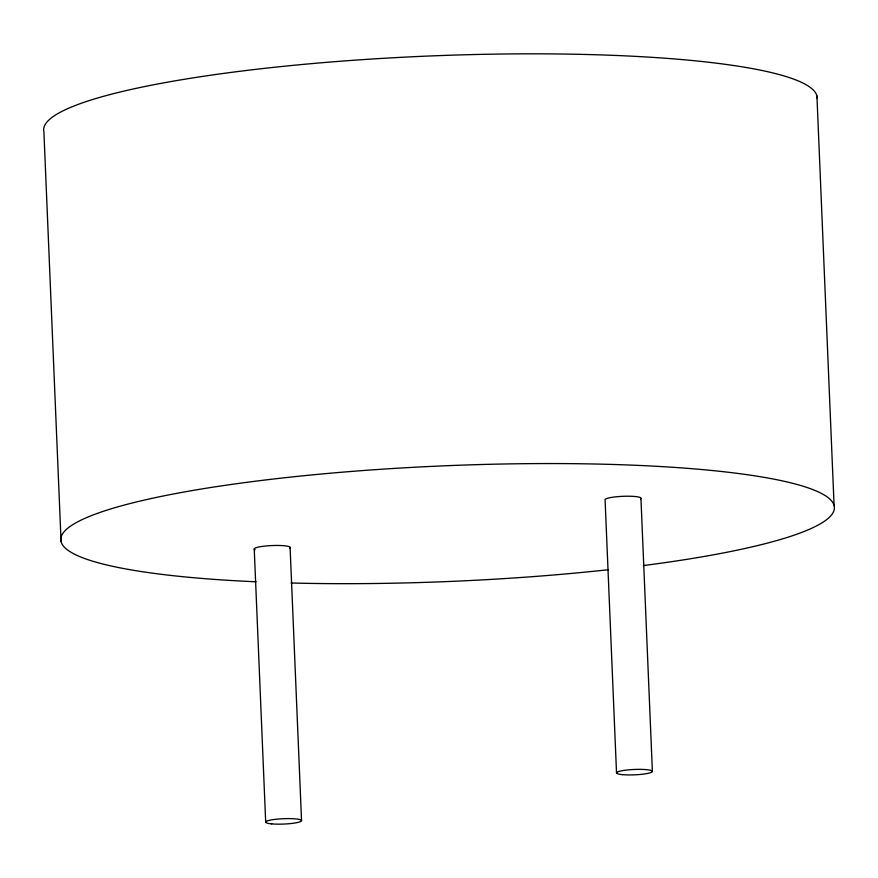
<?xml version="1.0" encoding="UTF-8"?>
<svg xmlns="http://www.w3.org/2000/svg" width="878" height="878" viewBox="0 0 878 878"><rect width="100%" height="100%" fill="white"/><g stroke="black" fill="none" stroke-linecap="round" stroke-linejoin="round"><path stroke-width="1.32" d="M816.924 95.976L834.1 505.695M640.929 498.1L652.376 771.246M616.532 773.046L605.085 499.9A17.977 2.689 -2.4 0 1 624.247 496.268A17.977 2.689 -2.4 0 1 640.611 498.814M290.091 547.334L301.538 820.48M254.247 549.134L265.694 822.28M61.076 541.539L43.9 131.81A387.099 57.882 -2.4 0 1 424.107 56.225A387.099 57.882 -2.4 0 1 817.177 98.237M256.091 581.796A387.099 57.882 -2.4 0 1 149.787 498.847A387.099 57.882 -2.4 0 1 742.206 474.01A387.099 57.882 -2.4 0 1 643.355 565.564M608.333 569.723A387.099 57.882 -2.4 0 1 291.079 583.003M255.147 549.793A17.977 2.689 -2.4 0 1 271.05 545.6A17.977 2.689 -2.4 0 1 289.762 548.048M622.568 774.648A17.977 2.689 -2.4 0 0 652.058 771.96A17.977 2.689 -2.4 0 0 628.736 769.83A17.977 2.689 -2.4 0 0 622.568 774.648M271.73 823.882A17.977 2.689 -2.4 0 0 301.209 821.193A17.977 2.689 -2.4 0 0 277.898 819.064A17.977 2.689 -2.4 0 0 271.73 823.882"/></g></svg>
